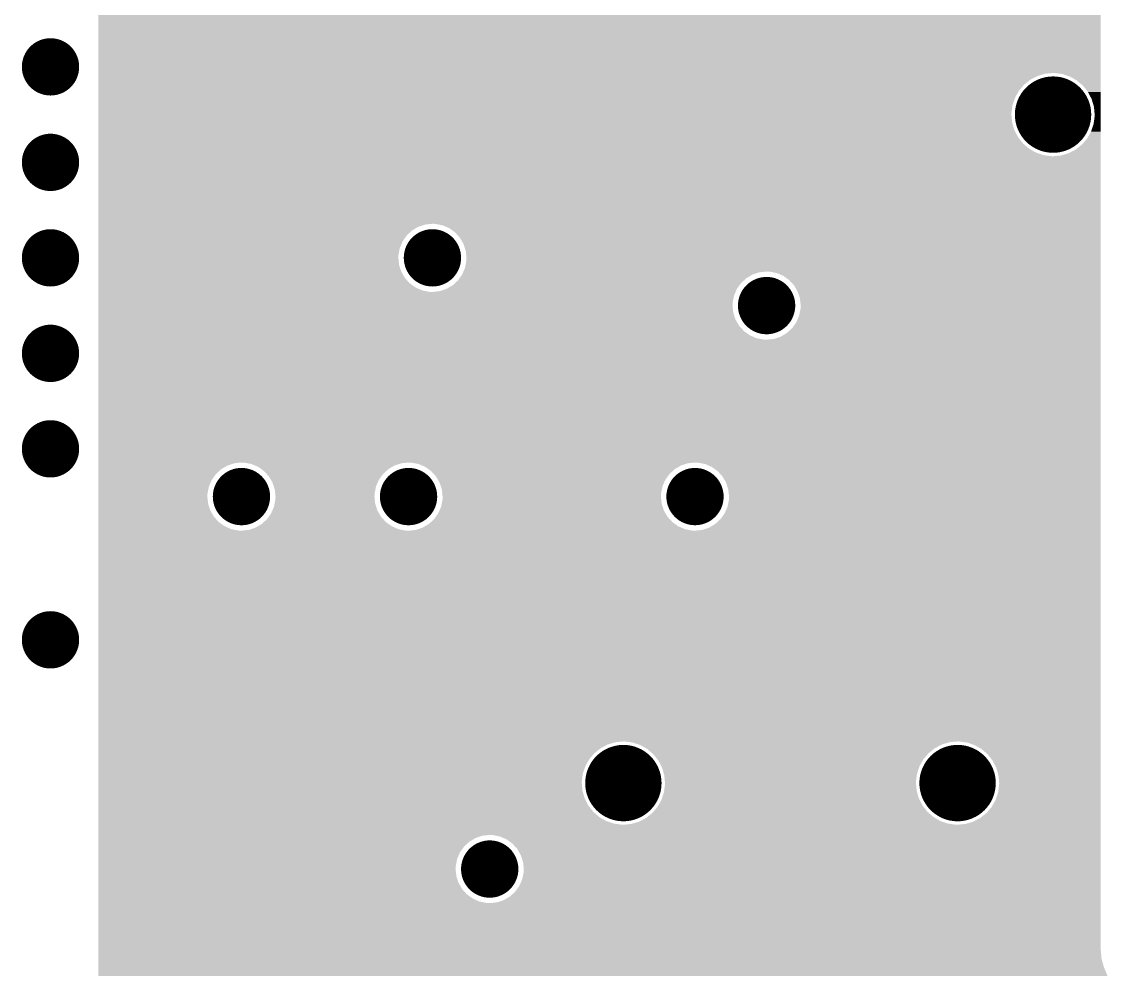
# Model space of a CAD drawing. Extents: x 295 to 953, y 10 to 290.
# Drawn here: x 616.02 to 640, y 166.56 to 187.35 of the extents above; entities that cross this region are included whole.
import ezdxf

# ---------------------------------------------------------------- set-up
doc = ezdxf.new("R2010")
doc.units = 0
doc.header["$LTSCALE"] = 5
doc.header["$MEASUREMENT"] = 0
doc.layers.get('0').update_dxf_attribs({"linetype": 'CONTINUOUS', "lineweight": 25})

msp = doc.modelspace()

# ---------------------------------------------------------------- linework, layer by layer
for points, const_width in [([(616.338, 186.364, 1), (616.967, 186.364, 1)], 0.629), ([(638.236, 185.316, 1), (639.074, 185.316, 1)], 0.838), ([(616.338, 184.268, 1), (616.967, 184.268, 1)], 0.629), ([(616.338, 182.173, 1), (616.967, 182.173, 1)], 0.629), ([(624.72, 182.173, 1), (625.349, 182.173, 1)], 0.629), ([(632.054, 181.125, 1), (632.683, 181.125, 1)], 0.629), ([(616.338, 180.077, 1), (616.967, 180.077, 1)], 0.629), ([(616.338, 177.982, 1), (616.967, 177.982, 1)], 0.629), ([(620.529, 176.934, 1), (621.158, 176.934, 1)], 0.629), ([(624.196, 176.934, 1), (624.825, 176.934, 1)], 0.629), ([(630.483, 176.934, 1), (631.111, 176.934, 1)], 0.629), ([(616.338, 173.791, 1), (616.967, 173.791, 1)], 0.629), ([(628.806, 170.647, 1), (629.644, 170.647, 1)], 0.838), ([(636.14, 170.647, 1), (636.979, 170.647, 1)], 0.838), ([(625.977, 168.761, 1), (626.606, 168.761, 1)], 0.629)]:
    msp.add_lwpolyline(points, format="xyb", close=True, dxfattribs=dict(const_width=const_width))
for points in [[(617.7, 186.229), (617.7, 187.711), (639.703, 186.229), (639.703, 187.711)], [(617.7, 186.213), (617.7, 186.229), (638.481, 186.213), (638.655, 186.229)], [(617.7, 186.163), (617.7, 186.213), (638.313, 186.163), (638.481, 186.213)], [(617.7, 186.083), (617.7, 186.163), (638.158, 186.083), (638.313, 186.163)], [(617.7, 185.974), (617.7, 186.083), (638.021, 185.974), (638.158, 186.083)], [(638.863, 186.206), (638.689, 186.229), (639.703, 186.206), (639.703, 186.229)], [(639.028, 186.15), (638.863, 186.206), (639.703, 186.15), (639.703, 186.206)], [(639.18, 186.063), (639.028, 186.15), (639.703, 186.063), (639.703, 186.15)], [(639.313, 185.95), (639.18, 186.063), (639.703, 185.95), (639.703, 186.063)], [(617.7, 185.841), (617.7, 185.974), (637.907, 185.841), (638.021, 185.974)], [(617.7, 185.689), (617.7, 185.841), (637.821, 185.689), (637.907, 185.841)], [(639.422, 185.813), (639.313, 185.95), (639.703, 185.813), (639.703, 185.95)], [(639.502, 185.657), (639.422, 185.813), (639.703, 185.657), (639.703, 185.813)], [(617.7, 185.524), (617.7, 185.689), (637.765, 185.524), (637.821, 185.689)], [(639.552, 185.49), (639.502, 185.657), (639.703, 185.49), (639.703, 185.657)], [(617.7, 185.35), (617.7, 185.524), (637.742, 185.35), (637.765, 185.524)], [(617.7, 185.316), (617.7, 185.35), (637.741, 185.316), (637.742, 185.35)], [(617.7, 185.142), (617.7, 185.316), (637.758, 185.142), (637.741, 185.316)], [(639.569, 185.316), (639.552, 185.49), (639.703, 185.316), (639.703, 185.49)], [(639.568, 185.281), (639.569, 185.316), (639.703, 185.281), (639.703, 185.316)], [(617.7, 184.974), (617.7, 185.142), (637.808, 184.974), (637.758, 185.142)], [(639.489, 184.942), (639.545, 185.108), (639.703, 184.942), (639.703, 185.108)], [(639.545, 185.108), (639.568, 185.281), (639.703, 185.108), (639.703, 185.281)], [(617.7, 184.819), (617.7, 184.974), (637.888, 184.819), (637.808, 184.974)], [(639.402, 184.79), (639.489, 184.942), (639.703, 184.79), (639.703, 184.942)], [(617.7, 184.682), (617.7, 184.819), (637.997, 184.682), (637.888, 184.819)], [(617.7, 184.568), (617.7, 184.682), (638.13, 184.568), (637.997, 184.682)], [(639.152, 184.549), (639.289, 184.658), (639.703, 184.549), (639.703, 184.658)], [(639.289, 184.658), (639.402, 184.79), (639.703, 184.658), (639.703, 184.79)], [(617.7, 184.482), (617.7, 184.568), (638.282, 184.482), (638.13, 184.568)], [(617.7, 184.426), (617.7, 184.482), (638.447, 184.426), (638.282, 184.482)], [(617.7, 184.403), (617.7, 184.426), (638.621, 184.403), (638.447, 184.426)], [(617.7, 184.402), (617.7, 184.403), (638.655, 184.402), (638.621, 184.403)], [(617.7, 182.921), (617.7, 184.402), (639.703, 182.921), (639.703, 184.402)], [(638.655, 184.402), (638.829, 184.419), (639.703, 184.402), (639.703, 184.419)], [(638.829, 184.419), (638.997, 184.468), (639.703, 184.419), (639.703, 184.468)], [(638.997, 184.468), (639.152, 184.549), (639.703, 184.468), (639.703, 184.549)], [(617.7, 182.904), (617.7, 182.921), (624.877, 182.904), (625.034, 182.921)], [(625.1, 182.918), (625.034, 182.921), (639.703, 182.918), (639.703, 182.921)], [(625.255, 182.887), (625.1, 182.918), (639.703, 182.887), (639.703, 182.918)], [(617.7, 182.855), (617.7, 182.904), (624.727, 182.855), (624.877, 182.904)], [(617.7, 182.775), (617.7, 182.855), (624.59, 182.775), (624.727, 182.855)], [(617.7, 182.668), (617.7, 182.775), (624.474, 182.668), (624.59, 182.775)], [(625.401, 182.825), (625.255, 182.887), (639.703, 182.825), (639.703, 182.887)], [(625.53, 182.733), (625.401, 182.825), (639.703, 182.733), (639.703, 182.825)], [(625.636, 182.617), (625.53, 182.733), (639.703, 182.617), (639.703, 182.733)], [(617.7, 182.539), (617.7, 182.668), (624.382, 182.539), (624.474, 182.668)], [(617.7, 182.394), (617.7, 182.539), (624.32, 182.394), (624.382, 182.539)], [(625.716, 182.48), (625.636, 182.617), (639.703, 182.48), (639.703, 182.617)], [(625.766, 182.33), (625.716, 182.48), (639.703, 182.33), (639.703, 182.48)], [(617.7, 182.238), (617.7, 182.394), (624.289, 182.238), (624.32, 182.394)], [(617.7, 182.173), (617.7, 182.238), (624.286, 182.173), (624.289, 182.238)], [(625.782, 182.173), (625.766, 182.33), (639.703, 182.173), (639.703, 182.33)], [(617.7, 182.015), (617.7, 182.173), (624.303, 182.015), (624.286, 182.173)], [(617.7, 181.865), (617.7, 182.015), (624.352, 181.865), (624.303, 182.015)], [(625.715, 181.873), (625.749, 181.952), (639.703, 181.873), (639.703, 181.952)], [(625.749, 181.952), (625.779, 182.107), (639.703, 181.952), (639.703, 182.107)], [(625.779, 182.107), (625.782, 182.173), (639.703, 182.107), (639.703, 182.173)], [(617.7, 181.729), (617.7, 181.865), (624.432, 181.729), (624.352, 181.865)], [(617.7, 181.612), (617.7, 181.729), (624.539, 181.612), (624.432, 181.729)], [(625.595, 181.677), (625.63, 181.727), (631.87, 181.677), (631.924, 181.727)], [(625.63, 181.727), (625.686, 181.806), (631.924, 181.727), (632.06, 181.806)], [(625.686, 181.806), (625.687, 181.807), (632.06, 181.806), (632.061, 181.807)], [(625.687, 181.807), (625.708, 181.856), (632.061, 181.807), (632.211, 181.856)], [(625.708, 181.856), (625.715, 181.873), (632.211, 181.856), (632.368, 181.873)], [(632.434, 181.87), (632.368, 181.873), (639.703, 181.87), (639.703, 181.873)], [(632.59, 181.84), (632.434, 181.87), (639.703, 181.84), (639.703, 181.87)], [(632.735, 181.777), (632.59, 181.84), (639.703, 181.777), (639.703, 181.84)], [(632.864, 181.685), (632.735, 181.777), (639.703, 181.685), (639.703, 181.777)], [(617.7, 181.52), (617.7, 181.612), (624.668, 181.52), (624.539, 181.612)], [(617.7, 181.458), (617.7, 181.52), (624.813, 181.458), (624.668, 181.52)], [(625.191, 181.441), (625.342, 181.491), (631.695, 181.441), (631.716, 181.491)], [(625.343, 181.491), (625.478, 181.57), (631.716, 181.491), (631.773, 181.57)], [(625.478, 181.57), (625.532, 181.62), (631.773, 181.57), (631.808, 181.62)], [(625.532, 181.62), (625.595, 181.677), (631.808, 181.62), (631.87, 181.677)], [(632.971, 181.569), (632.864, 181.685), (639.703, 181.569), (639.703, 181.685)], [(633.05, 181.432), (632.971, 181.569), (639.703, 181.432), (639.703, 181.569)], [(617.7, 181.427), (617.7, 181.458), (624.968, 181.427), (624.813, 181.458)], [(617.7, 181.424), (617.7, 181.427), (625.034, 181.424), (624.968, 181.427)], [(617.7, 181.346), (617.7, 181.424), (631.654, 181.346), (631.688, 181.424)], [(617.7, 181.191), (617.7, 181.346), (631.623, 181.191), (631.654, 181.346)], [(625.034, 181.424), (625.191, 181.441), (631.688, 181.424), (631.695, 181.441)], [(633.1, 181.282), (633.05, 181.432), (639.703, 181.282), (639.703, 181.432)], [(633.117, 181.125), (633.1, 181.282), (639.703, 181.125), (639.703, 181.282)], [(617.7, 181.125), (617.7, 181.191), (631.62, 181.125), (631.623, 181.191)], [(617.7, 180.968), (617.7, 181.125), (631.637, 180.968), (631.62, 181.125)], [(633.083, 180.904), (633.114, 181.059), (639.703, 180.904), (639.703, 181.059)], [(633.114, 181.059), (633.117, 181.125), (639.703, 181.059), (639.703, 181.125)], [(617.7, 180.817), (617.7, 180.968), (631.686, 180.817), (631.637, 180.968)], [(617.7, 180.681), (617.7, 180.817), (631.766, 180.681), (631.686, 180.817)], [(632.929, 180.63), (633.021, 180.758), (639.703, 180.63), (639.703, 180.758)], [(633.021, 180.758), (633.083, 180.904), (639.703, 180.758), (639.703, 180.904)], [(617.7, 180.564), (617.7, 180.681), (631.873, 180.564), (631.766, 180.681)], [(617.7, 180.473), (617.7, 180.564), (632.002, 180.473), (631.873, 180.564)], [(632.676, 180.443), (632.812, 180.523), (639.703, 180.443), (639.703, 180.523)], [(632.812, 180.523), (632.929, 180.63), (639.703, 180.523), (639.703, 180.63)], [(617.7, 180.41), (617.7, 180.473), (632.147, 180.41), (632.002, 180.473)], [(617.7, 180.38), (617.7, 180.41), (632.303, 180.38), (632.147, 180.41)], [(617.7, 180.377), (617.7, 180.38), (632.368, 180.377), (632.303, 180.38)], [(617.7, 177.682), (617.7, 180.377), (639.703, 177.682), (639.703, 180.377)], [(632.368, 180.377), (632.526, 180.393), (639.703, 180.377), (639.703, 180.393)], [(632.526, 180.393), (632.676, 180.443), (639.703, 180.393), (639.703, 180.443)], [(617.7, 177.665), (617.7, 177.682), (620.686, 177.665), (620.843, 177.682)], [(617.7, 177.616), (617.7, 177.665), (620.536, 177.616), (620.686, 177.665)], [(620.909, 177.679), (620.843, 177.682), (624.483, 177.679), (624.51, 177.682)], [(620.979, 177.665), (620.909, 177.679), (624.353, 177.665), (624.483, 177.679)], [(621.064, 177.649), (620.979, 177.665), (624.302, 177.649), (624.353, 177.665)], [(621.14, 177.616), (621.064, 177.649), (624.203, 177.616), (624.302, 177.649)], [(624.576, 177.679), (624.51, 177.682), (630.769, 177.679), (630.797, 177.682)], [(624.646, 177.665), (624.576, 177.679), (630.64, 177.665), (630.769, 177.679)], [(624.731, 177.649), (624.646, 177.665), (630.589, 177.649), (630.64, 177.665)], [(624.808, 177.616), (624.731, 177.649), (630.489, 177.616), (630.589, 177.649)], [(630.863, 177.679), (630.797, 177.682), (639.703, 177.679), (639.703, 177.682)], [(631.018, 177.649), (630.863, 177.679), (639.703, 177.649), (639.703, 177.679)], [(631.163, 177.586), (631.018, 177.649), (639.703, 177.586), (639.703, 177.649)], [(617.7, 177.536), (617.7, 177.616), (620.399, 177.536), (620.536, 177.616)], [(617.7, 177.429), (617.7, 177.536), (620.283, 177.429), (620.399, 177.536)], [(617.7, 177.3), (617.7, 177.429), (620.191, 177.3), (620.283, 177.429)], [(621.21, 177.586), (621.14, 177.616), (624.152, 177.586), (624.203, 177.616)], [(621.28, 177.536), (621.21, 177.586), (624.066, 177.536), (624.152, 177.586)], [(621.339, 177.494), (621.28, 177.536), (624.021, 177.494), (624.066, 177.536)], [(621.398, 177.429), (621.339, 177.494), (623.95, 177.429), (624.021, 177.494)], [(621.445, 177.378), (621.398, 177.429), (623.913, 177.378), (623.95, 177.429)], [(624.877, 177.586), (624.808, 177.616), (630.439, 177.586), (630.489, 177.616)], [(624.947, 177.536), (624.877, 177.586), (630.353, 177.536), (630.439, 177.586)], [(625.006, 177.494), (624.947, 177.536), (630.308, 177.494), (630.353, 177.536)], [(625.065, 177.429), (625.006, 177.494), (630.236, 177.429), (630.308, 177.494)], [(625.112, 177.378), (625.065, 177.429), (630.2, 177.378), (630.236, 177.429)], [(631.292, 177.494), (631.163, 177.586), (639.703, 177.494), (639.703, 177.586)], [(631.399, 177.378), (631.292, 177.494), (639.703, 177.378), (639.703, 177.494)], [(617.7, 177.155), (617.7, 177.3), (620.129, 177.155), (620.191, 177.3)], [(621.491, 177.3), (621.445, 177.378), (623.858, 177.3), (623.913, 177.378)], [(621.525, 177.241), (621.491, 177.3), (623.833, 177.241), (623.858, 177.3)], [(621.554, 177.155), (621.525, 177.241), (623.796, 177.155), (623.833, 177.241)], [(625.158, 177.3), (625.112, 177.378), (630.145, 177.3), (630.2, 177.378)], [(625.192, 177.241), (625.158, 177.3), (630.119, 177.241), (630.145, 177.3)], [(625.221, 177.155), (625.192, 177.241), (630.082, 177.155), (630.119, 177.241)], [(631.479, 177.241), (631.399, 177.378), (639.703, 177.241), (639.703, 177.378)], [(631.528, 177.091), (631.479, 177.241), (639.703, 177.091), (639.703, 177.241)], [(617.7, 177), (617.7, 177.155), (620.098, 177), (620.129, 177.155)], [(617.7, 176.934), (617.7, 177), (620.095, 176.934), (620.098, 177)], [(617.7, 176.777), (617.7, 176.934), (620.112, 176.777), (620.095, 176.934)], [(621.575, 177.091), (621.554, 177.155), (623.783, 177.091), (623.796, 177.155)], [(621.584, 177), (621.575, 177.091), (623.765, 177), (623.783, 177.091)], [(621.591, 176.934), (621.584, 177), (623.762, 176.934), (623.765, 177)], [(621.588, 176.868), (621.591, 176.934), (623.769, 176.868), (623.762, 176.934)], [(625.242, 177.091), (625.221, 177.155), (630.07, 177.091), (630.082, 177.155)], [(625.251, 177), (625.242, 177.091), (630.052, 177), (630.07, 177.091)], [(625.258, 176.934), (625.251, 177), (630.049, 176.934), (630.052, 177)], [(625.256, 176.868), (625.258, 176.934), (630.056, 176.868), (630.049, 176.934)], [(631.545, 176.934), (631.528, 177.091), (639.703, 176.934), (639.703, 177.091)], [(631.542, 176.868), (631.545, 176.934), (639.703, 176.868), (639.703, 176.934)], [(617.7, 176.626), (617.7, 176.777), (620.161, 176.626), (620.112, 176.777)], [(621.521, 176.626), (621.558, 176.713), (623.828, 176.626), (623.8, 176.713)], [(621.558, 176.713), (621.57, 176.777), (623.8, 176.713), (623.779, 176.777)], [(621.57, 176.777), (621.588, 176.868), (623.779, 176.777), (623.769, 176.868)], [(625.188, 176.626), (625.225, 176.713), (630.115, 176.626), (630.086, 176.713)], [(625.225, 176.713), (625.238, 176.777), (630.086, 176.713), (630.065, 176.777)], [(625.238, 176.777), (625.256, 176.868), (630.065, 176.777), (630.056, 176.868)], [(631.449, 176.567), (631.512, 176.713), (639.703, 176.567), (639.703, 176.713)], [(631.512, 176.713), (631.542, 176.868), (639.703, 176.713), (639.703, 176.868)], [(617.7, 176.49), (617.7, 176.626), (620.241, 176.49), (620.161, 176.626)], [(617.7, 176.373), (617.7, 176.49), (620.348, 176.373), (620.241, 176.49)], [(621.332, 176.373), (621.404, 176.439), (624.015, 176.373), (623.955, 176.439)], [(621.404, 176.439), (621.44, 176.49), (623.955, 176.439), (623.908, 176.49)], [(621.44, 176.49), (621.495, 176.567), (623.908, 176.49), (623.863, 176.567)], [(621.495, 176.567), (621.521, 176.626), (623.863, 176.567), (623.828, 176.626)], [(625, 176.373), (625.071, 176.439), (630.302, 176.373), (630.242, 176.439)], [(625.071, 176.439), (625.107, 176.49), (630.242, 176.439), (630.195, 176.49)], [(625.107, 176.49), (625.163, 176.567), (630.195, 176.49), (630.149, 176.567)], [(625.163, 176.567), (625.188, 176.626), (630.149, 176.567), (630.115, 176.626)], [(631.241, 176.332), (631.357, 176.439), (639.703, 176.332), (639.703, 176.439)], [(631.357, 176.439), (631.449, 176.567), (639.703, 176.439), (639.703, 176.567)], [(617.7, 176.282), (617.7, 176.373), (620.477, 176.282), (620.348, 176.373)], [(617.7, 176.219), (617.7, 176.282), (620.622, 176.219), (620.477, 176.282)], [(617.7, 176.189), (617.7, 176.219), (620.777, 176.189), (620.622, 176.219)], [(620.871, 176.189), (621, 176.202), (624.444, 176.189), (624.374, 176.202)], [(621, 176.202), (621.051, 176.219), (624.374, 176.202), (624.289, 176.219)], [(621.051, 176.219), (621.151, 176.252), (624.289, 176.219), (624.213, 176.252)], [(621.151, 176.252), (621.202, 176.282), (624.213, 176.252), (624.144, 176.282)], [(621.202, 176.282), (621.287, 176.332), (624.144, 176.282), (624.073, 176.332)], [(621.287, 176.332), (621.332, 176.373), (624.073, 176.332), (624.015, 176.373)], [(624.538, 176.189), (624.668, 176.202), (630.731, 176.189), (630.661, 176.202)], [(624.668, 176.202), (624.718, 176.219), (630.661, 176.202), (630.576, 176.219)], [(624.718, 176.219), (624.818, 176.252), (630.576, 176.219), (630.5, 176.252)], [(624.818, 176.252), (624.869, 176.282), (630.5, 176.252), (630.43, 176.282)], [(624.869, 176.282), (624.954, 176.332), (630.43, 176.282), (630.36, 176.332)], [(624.954, 176.332), (625, 176.373), (630.36, 176.332), (630.302, 176.373)], [(630.797, 176.186), (630.954, 176.202), (639.703, 176.186), (639.703, 176.202)], [(630.954, 176.202), (631.104, 176.252), (639.703, 176.202), (639.703, 176.252)], [(631.104, 176.252), (631.241, 176.332), (639.703, 176.252), (639.703, 176.332)], [(617.7, 176.186), (617.7, 176.189), (620.843, 176.186), (620.777, 176.189)], [(617.7, 171.561), (617.7, 176.186), (639.703, 171.561), (639.703, 176.186)], [(620.843, 176.186), (620.871, 176.189), (624.51, 176.186), (624.444, 176.189)], [(624.51, 176.186), (624.538, 176.189), (630.797, 176.186), (630.731, 176.189)], [(617.7, 171.544), (617.7, 171.561), (629.051, 171.544), (629.225, 171.561)], [(617.7, 171.495), (617.7, 171.544), (628.884, 171.495), (629.051, 171.544)], [(617.7, 171.414), (617.7, 171.495), (628.728, 171.414), (628.884, 171.495)], [(617.7, 171.305), (617.7, 171.414), (628.591, 171.305), (628.728, 171.414)], [(629.26, 171.56), (629.225, 171.561), (636.553, 171.56), (636.559, 171.561)], [(629.379, 171.544), (629.26, 171.56), (636.385, 171.544), (636.553, 171.56)], [(629.433, 171.537), (629.379, 171.544), (636.361, 171.537), (636.385, 171.544)], [(629.559, 171.495), (629.433, 171.537), (636.218, 171.495), (636.361, 171.537)], [(629.599, 171.481), (629.559, 171.495), (636.192, 171.481), (636.218, 171.495)], [(629.717, 171.414), (629.599, 171.481), (636.063, 171.414), (636.192, 171.481)], [(629.751, 171.395), (629.717, 171.414), (636.038, 171.395), (636.063, 171.414)], [(636.594, 171.56), (636.559, 171.561), (639.703, 171.56), (639.703, 171.561)], [(636.767, 171.537), (636.594, 171.56), (639.703, 171.537), (639.703, 171.56)], [(636.933, 171.481), (636.767, 171.537), (639.703, 171.481), (639.703, 171.537)], [(637.085, 171.395), (636.933, 171.481), (639.703, 171.395), (639.703, 171.481)], [(617.7, 171.173), (617.7, 171.305), (628.478, 171.173), (628.591, 171.305)], [(617.7, 171.021), (617.7, 171.173), (628.391, 171.021), (628.478, 171.173)], [(629.855, 171.305), (629.751, 171.395), (635.926, 171.305), (636.038, 171.395)], [(629.883, 171.281), (629.855, 171.305), (635.905, 171.281), (635.926, 171.305)], [(629.969, 171.173), (629.883, 171.281), (635.812, 171.173), (635.905, 171.281)], [(629.992, 171.144), (629.969, 171.173), (635.796, 171.144), (635.812, 171.173)], [(637.218, 171.281), (637.085, 171.395), (639.703, 171.281), (639.703, 171.395)], [(637.326, 171.144), (637.218, 171.281), (639.703, 171.144), (639.703, 171.281)], [(617.7, 170.855), (617.7, 171.021), (628.335, 170.855), (628.391, 171.021)], [(630.056, 171.021), (629.992, 171.144), (635.726, 171.021), (635.796, 171.144)], [(630.073, 170.989), (630.056, 171.021), (635.715, 170.989), (635.726, 171.021)], [(630.112, 170.855), (630.073, 170.989), (635.67, 170.855), (635.715, 170.989)], [(637.407, 170.989), (637.326, 171.144), (639.703, 170.989), (639.703, 171.144)], [(637.456, 170.821), (637.407, 170.989), (639.703, 170.821), (639.703, 170.989)], [(617.7, 170.682), (617.7, 170.855), (628.312, 170.682), (628.335, 170.855)], [(630.122, 170.821), (630.112, 170.855), (635.665, 170.821), (635.67, 170.855)], [(630.136, 170.682), (630.122, 170.821), (635.646, 170.682), (635.665, 170.821)], [(637.473, 170.647), (637.456, 170.821), (639.703, 170.647), (639.703, 170.821)], [(617.7, 170.647), (617.7, 170.682), (628.312, 170.647), (628.312, 170.682)], [(617.7, 170.473), (617.7, 170.647), (628.328, 170.473), (628.312, 170.647)], [(617.7, 170.306), (617.7, 170.473), (628.378, 170.306), (628.328, 170.473)], [(630.115, 170.44), (630.119, 170.473), (635.673, 170.44), (635.663, 170.473)], [(630.119, 170.473), (630.138, 170.613), (635.663, 170.473), (635.649, 170.613)], [(630.139, 170.647), (630.136, 170.682), (635.646, 170.647), (635.646, 170.682)], [(630.138, 170.613), (630.139, 170.647), (635.649, 170.613), (635.646, 170.647)], [(637.449, 170.44), (637.472, 170.613), (639.703, 170.44), (639.703, 170.613)], [(637.472, 170.613), (637.473, 170.647), (639.703, 170.613), (639.703, 170.647)], [(617.7, 170.151), (617.7, 170.306), (628.458, 170.151), (628.378, 170.306)], [(629.989, 170.151), (630.059, 170.274), (635.793, 170.151), (635.729, 170.274)], [(630.059, 170.274), (630.07, 170.306), (635.729, 170.274), (635.712, 170.306)], [(630.07, 170.306), (630.115, 170.44), (635.712, 170.306), (635.673, 170.44)], [(637.307, 170.122), (637.393, 170.274), (639.703, 170.122), (639.703, 170.274)], [(637.393, 170.274), (637.449, 170.44), (639.703, 170.274), (639.703, 170.44)], [(617.7, 170.014), (617.7, 170.151), (628.567, 170.014), (628.458, 170.151)], [(617.7, 169.9), (617.7, 170.014), (628.7, 169.9), (628.567, 170.014)], [(629.746, 169.9), (629.859, 169.989), (636.034, 169.9), (635.93, 169.989)], [(629.859, 169.989), (629.88, 170.014), (635.93, 169.989), (635.901, 170.014)], [(629.88, 170.014), (629.973, 170.122), (635.901, 170.014), (635.815, 170.122)], [(629.973, 170.122), (629.989, 170.151), (635.815, 170.122), (635.793, 170.151)], [(637.056, 169.881), (637.193, 169.989), (639.703, 169.881), (639.703, 169.989)], [(637.193, 169.989), (637.307, 170.122), (639.703, 169.989), (639.703, 170.122)], [(617.7, 169.813), (617.7, 169.9), (628.852, 169.813), (628.7, 169.9)], [(617.7, 169.758), (617.7, 169.813), (629.018, 169.758), (628.852, 169.813)], [(617.7, 169.734), (617.7, 169.758), (629.191, 169.734), (629.018, 169.758)], [(617.7, 169.509), (617.7, 169.734), (639.703, 169.509), (639.703, 169.734)], [(617.7, 169.734), (617.7, 169.734), (629.225, 169.734), (629.191, 169.734)], [(629.225, 169.734), (629.232, 169.734), (636.559, 169.734), (636.525, 169.734)], [(629.232, 169.734), (629.399, 169.75), (636.525, 169.734), (636.405, 169.75)], [(629.399, 169.75), (629.424, 169.758), (636.405, 169.75), (636.352, 169.758)], [(629.424, 169.758), (629.567, 169.8), (636.352, 169.758), (636.226, 169.8)], [(629.567, 169.8), (629.593, 169.813), (636.226, 169.8), (636.186, 169.813)], [(629.593, 169.813), (629.722, 169.881), (636.186, 169.813), (636.068, 169.881)], [(629.722, 169.881), (629.746, 169.9), (636.068, 169.881), (636.034, 169.9)], [(636.559, 169.734), (636.733, 169.75), (639.703, 169.734), (639.703, 169.75)], [(636.733, 169.75), (636.901, 169.8), (639.703, 169.75), (639.703, 169.8)], [(636.901, 169.8), (637.056, 169.881), (639.703, 169.8), (639.703, 169.881)], [(617.7, 169.493), (617.7, 169.509), (626.134, 169.493), (626.292, 169.509)], [(617.7, 169.443), (617.7, 169.493), (625.984, 169.443), (626.134, 169.493)], [(626.357, 169.507), (626.292, 169.509), (639.703, 169.507), (639.703, 169.509)], [(626.513, 169.476), (626.357, 169.507), (639.703, 169.476), (639.703, 169.507)], [(617.7, 169.363), (617.7, 169.443), (625.848, 169.363), (625.984, 169.443)], [(617.7, 169.257), (617.7, 169.363), (625.731, 169.257), (625.848, 169.363)], [(617.7, 169.128), (617.7, 169.257), (625.639, 169.128), (625.731, 169.257)], [(626.658, 169.414), (626.513, 169.476), (639.703, 169.414), (639.703, 169.476)], [(626.787, 169.322), (626.658, 169.414), (639.703, 169.322), (639.703, 169.414)], [(626.894, 169.205), (626.787, 169.322), (639.703, 169.205), (639.703, 169.322)], [(617.7, 168.982), (617.7, 169.128), (625.577, 168.982), (625.639, 169.128)], [(626.973, 169.069), (626.894, 169.205), (639.703, 169.069), (639.703, 169.205)], [(627.023, 168.919), (626.973, 169.069), (639.703, 168.919), (639.703, 169.069)], [(617.7, 168.827), (617.7, 168.982), (625.546, 168.827), (625.577, 168.982)], [(617.7, 168.761), (617.7, 168.827), (625.543, 168.761), (625.546, 168.827)], [(627.04, 168.761), (627.023, 168.919), (639.703, 168.761), (639.703, 168.919)], [(617.7, 168.604), (617.7, 168.761), (625.56, 168.604), (625.543, 168.761)], [(617.7, 168.454), (617.7, 168.604), (625.61, 168.454), (625.56, 168.604)], [(626.944, 168.395), (627.006, 168.54), (639.703, 168.395), (639.703, 168.54)], [(627.006, 168.54), (627.037, 168.695), (639.703, 168.54), (639.703, 168.695)], [(627.037, 168.695), (627.04, 168.761), (639.703, 168.695), (639.703, 168.761)], [(617.7, 168.317), (617.7, 168.454), (625.689, 168.317), (625.61, 168.454)], [(617.7, 168.201), (617.7, 168.317), (625.796, 168.201), (625.689, 168.317)], [(626.852, 168.266), (626.944, 168.395), (639.703, 168.266), (639.703, 168.395)], [(617.7, 168.109), (617.7, 168.201), (625.925, 168.109), (625.796, 168.201)], [(617.7, 168.047), (617.7, 168.109), (626.07, 168.047), (625.925, 168.109)], [(617.7, 168.016), (617.7, 168.047), (626.226, 168.016), (626.07, 168.047)], [(626.449, 168.03), (626.599, 168.079), (639.703, 168.03), (639.703, 168.079)], [(626.599, 168.079), (626.736, 168.159), (639.703, 168.079), (639.703, 168.159)], [(626.736, 168.159), (626.852, 168.266), (639.703, 168.159), (639.703, 168.266)], [(617.7, 168.013), (617.7, 168.016), (626.292, 168.013), (626.226, 168.016)], [(617.7, 166.98), (617.7, 168.013), (639.703, 166.98), (639.703, 168.013)], [(626.292, 168.013), (626.449, 168.03), (639.703, 168.013), (639.703, 168.03)], [(617.7, 166.794), (617.7, 166.98), (639.719, 166.794), (639.703, 166.98)], [(617.7, 166.613), (617.7, 166.794), (639.769, 166.613), (639.719, 166.794)], [(617.7, 166.576), (617.7, 166.613), (639.784, 166.576), (639.769, 166.613)], [(617.7, 166.069), (617.7, 166.576), (639.996, 166.069), (639.784, 166.576)]]:
    msp.add_solid(points)

doc.saveas('drawing.dxf')
